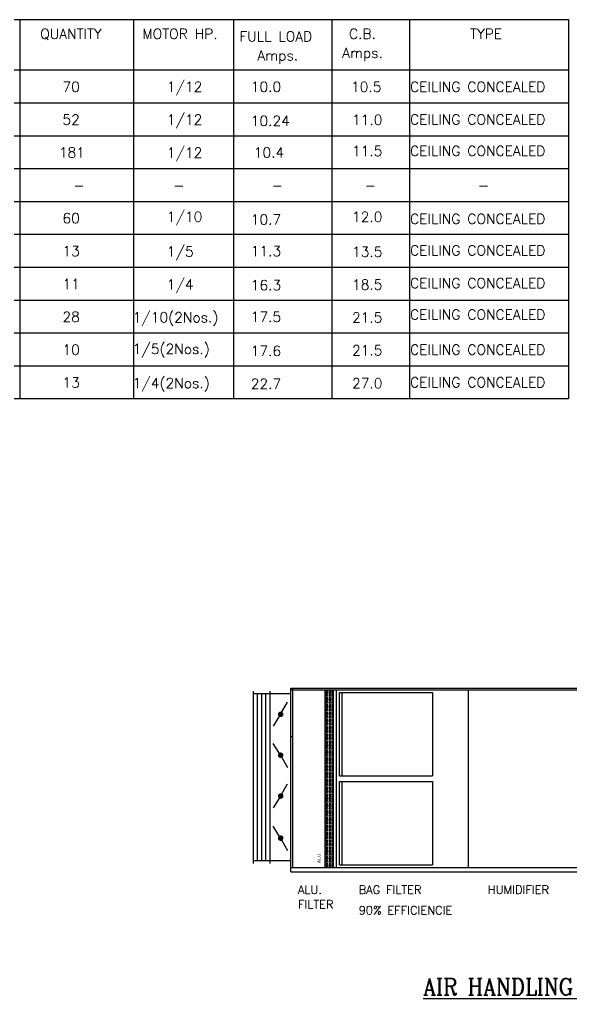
# Model space of a CAD drawing. Extents: x -665.2 to -586, y -323.8 to -256.8.
# Drawn here: x -641.87 to -625.39, y -317.37 to -288.13 of the extents above; entities that cross this region are included whole.
import ezdxf
from ezdxf.enums import TextEntityAlignment as Align

# ---------------------------------------------------------------- set-up
doc = ezdxf.new("R2010")
doc.units = 0
doc.header["$MEASUREMENT"] = 0
doc.header["$PDMODE"] = 34
doc.layers.get('0').update_dxf_attribs({"color": 4, "linetype": 'CONTINUOUS'})
doc.layers.get('DEFPOINTS').update_dxf_attribs({"linetype": 'CONTINUOUS'})
for name, color, linetype in [('a-roof', 6, 'CONTINUOUS'), ('A-WIN', 4, 'CONTINUOUS'), ('TXT1', 2, 'CONTINUOUS')]:
    doc.layers.add(name, color=color, linetype=linetype)
doc.styles.add('ROMANC', font='ROMANC.SHX')
doc.styles.add('ROMANS', font='ROMANS.SHX', dxfattribs={"width": 0.6})
doc.styles.get("Standard").update_dxf_attribs({"font": 'ISOCP'})

# ---------------------------------------------------------------- blocks, each defined once
blk = doc.blocks.new('*X2')
at = {"color": 0}
for p, q in [((4.191, 9.091), (4.2, 9.1)), ((4.191, 9.041), (4.2, 9.05)), ((4.191, 8.991), (4.2, 9)), ((4.191, 8.941), (4.2, 8.95)), ((4.191, 8.891), (4.2, 8.9)), ((4.191, 8.841), (4.2, 8.85)), ((4.191, 8.791), (4.2, 8.8)), ((4.2, 9.1), (4.25, 9.1)), ((4.2, 9.05), (4.25, 9.05)), ((4.2, 9), (4.25, 9)), ((4.2, 8.95), (4.25, 8.95)), ((4.2, 8.9), (4.25, 8.9)), ((4.2, 8.85), (4.25, 8.85)), ((4.2, 8.8), (4.25, 8.8)), ((4.25, 9.1), (4.259, 9.109)), ((4.25, 9.05), (4.259, 9.059)), ((4.25, 9), (4.259, 9.009)), ((4.25, 8.95), (4.259, 8.959)), ((4.25, 8.9), (4.259, 8.909)), ((4.25, 8.85), (4.259, 8.859)), ((4.25, 8.8), (4.259, 8.809)), ((4.291, 9.091), (4.3, 9.1)), ((4.291, 9.041), (4.3, 9.05)), ((4.291, 8.991), (4.3, 9)), ((4.291, 8.941), (4.3, 8.95)), ((4.291, 8.891), (4.3, 8.9)), ((4.291, 8.841), (4.3, 8.85)), ((4.291, 8.791), (4.3, 8.8)), ((4.3, 9.1), (4.35, 9.1)), ((4.3, 9.05), (4.35, 9.05)), ((4.3, 9), (4.35, 9)), ((4.3, 8.95), (4.35, 8.95)), ((4.3, 8.9), (4.35, 8.9)), ((4.3, 8.85), (4.35, 8.85)), ((4.3, 8.8), (4.35, 8.8)), ((4.35, 9.1), (4.359, 9.109)), ((4.35, 9.05), (4.359, 9.059)), ((4.35, 9), (4.359, 9.009)), ((4.35, 8.95), (4.359, 8.959)), ((4.35, 8.9), (4.359, 8.909)), ((4.35, 8.85), (4.359, 8.859)), ((4.35, 8.8), (4.359, 8.809)), ((4.391, 9.091), (4.4, 9.1)), ((4.391, 9.041), (4.4, 9.05)), ((4.391, 8.991), (4.4, 9)), ((4.391, 8.941), (4.4, 8.95)), ((4.391, 8.891), (4.4, 8.9)), ((4.391, 8.841), (4.4, 8.85)), ((4.391, 8.791), (4.4, 8.8)), ((4.4, 9.1), (4.45, 9.1)), ((4.4, 9.05), (4.45, 9.05)), ((4.4, 9), (4.45, 9)), ((4.4, 8.95), (4.45, 8.95)), ((4.4, 8.9), (4.45, 8.9)), ((4.4, 8.85), (4.45, 8.85)), ((4.4, 8.8), (4.45, 8.8)), ((4.45, 9.1), (4.459, 9.109)), ((4.45, 9.05), (4.459, 9.059)), ((4.45, 9), (4.459, 9.009)), ((4.45, 8.95), (4.459, 8.959)), ((4.45, 8.9), (4.459, 8.909)), ((4.45, 8.85), (4.459, 8.859)), ((4.45, 8.8), (4.459, 8.809)), ((4.191, 8.741), (4.2, 8.75)), ((4.191, 8.691), (4.2, 8.7)), ((4.191, 8.641), (4.2, 8.65)), ((4.191, 8.591), (4.2, 8.6)), ((4.191, 8.541), (4.2, 8.55)), ((4.191, 8.491), (4.2, 8.5)), ((4.191, 8.441), (4.2, 8.45)), ((4.2, 8.75), (4.25, 8.75)), ((4.2, 8.7), (4.25, 8.7)), ((4.2, 8.65), (4.25, 8.65)), ((4.2, 8.6), (4.25, 8.6)), ((4.2, 8.55), (4.25, 8.55)), ((4.2, 8.5), (4.25, 8.5)), ((4.2, 8.45), (4.25, 8.45)), ((4.25, 8.75), (4.259, 8.759)), ((4.25, 8.7), (4.259, 8.709)), ((4.25, 8.65), (4.259, 8.659)), ((4.25, 8.6), (4.259, 8.609)), ((4.25, 8.55), (4.259, 8.559)), ((4.25, 8.5), (4.259, 8.509)), ((4.25, 8.45), (4.259, 8.459)), ((4.291, 8.741), (4.3, 8.75)), ((4.291, 8.691), (4.3, 8.7)), ((4.291, 8.641), (4.3, 8.65)), ((4.291, 8.591), (4.3, 8.6)), ((4.291, 8.541), (4.3, 8.55)), ((4.291, 8.491), (4.3, 8.5)), ((4.291, 8.441), (4.3, 8.45)), ((4.3, 8.75), (4.35, 8.75)), ((4.3, 8.7), (4.35, 8.7)), ((4.3, 8.65), (4.35, 8.65)), ((4.3, 8.6), (4.35, 8.6)), ((4.3, 8.55), (4.35, 8.55)), ((4.3, 8.5), (4.35, 8.5)), ((4.3, 8.45), (4.35, 8.45)), ((4.35, 8.75), (4.359, 8.759)), ((4.35, 8.7), (4.359, 8.709)), ((4.35, 8.65), (4.359, 8.659)), ((4.35, 8.6), (4.359, 8.609)), ((4.35, 8.55), (4.359, 8.559)), ((4.35, 8.5), (4.359, 8.509)), ((4.35, 8.45), (4.359, 8.459)), ((4.391, 8.741), (4.4, 8.75)), ((4.391, 8.691), (4.4, 8.7)), ((4.391, 8.641), (4.4, 8.65)), ((4.391, 8.591), (4.4, 8.6)), ((4.391, 8.541), (4.4, 8.55)), ((4.391, 8.491), (4.4, 8.5)), ((4.391, 8.441), (4.4, 8.45)), ((4.4, 8.75), (4.45, 8.75)), ((4.4, 8.7), (4.45, 8.7)), ((4.4, 8.65), (4.45, 8.65)), ((4.4, 8.6), (4.45, 8.6)), ((4.4, 8.55), (4.45, 8.55)), ((4.4, 8.5), (4.45, 8.5)), ((4.4, 8.45), (4.45, 8.45)), ((4.45, 8.75), (4.459, 8.759)), ((4.45, 8.7), (4.459, 8.709)), ((4.45, 8.65), (4.459, 8.659)), ((4.45, 8.6), (4.459, 8.609)), ((4.45, 8.55), (4.459, 8.559)), ((4.45, 8.5), (4.459, 8.509)), ((4.45, 8.45), (4.459, 8.459)), ((4.191, 8.391), (4.2, 8.4)), ((4.191, 8.341), (4.2, 8.35)), ((4.191, 8.291), (4.2, 8.3)), ((4.191, 8.241), (4.2, 8.25)), ((4.191, 8.191), (4.2, 8.2)), ((4.191, 8.141), (4.2, 8.15)), ((4.191, 8.091), (4.2, 8.1)), ((4.2, 8.4), (4.25, 8.4)), ((4.2, 8.35), (4.25, 8.35)), ((4.2, 8.3), (4.25, 8.3)), ((4.2, 8.25), (4.25, 8.25)), ((4.2, 8.2), (4.25, 8.2)), ((4.2, 8.15), (4.25, 8.15)), ((4.2, 8.1), (4.25, 8.1)), ((4.25, 8.4), (4.259, 8.409)), ((4.25, 8.35), (4.259, 8.359)), ((4.25, 8.3), (4.259, 8.309)), ((4.25, 8.25), (4.259, 8.259)), ((4.25, 8.2), (4.259, 8.209)), ((4.25, 8.15), (4.259, 8.159)), ((4.25, 8.1), (4.259, 8.109)), ((4.291, 8.391), (4.3, 8.4)), ((4.291, 8.341), (4.3, 8.35)), ((4.291, 8.291), (4.3, 8.3)), ((4.291, 8.241), (4.3, 8.25)), ((4.291, 8.191), (4.3, 8.2)), ((4.291, 8.141), (4.3, 8.15)), ((4.291, 8.091), (4.3, 8.1)), ((4.3, 8.4), (4.35, 8.4)), ((4.3, 8.35), (4.35, 8.35)), ((4.3, 8.3), (4.35, 8.3)), ((4.3, 8.25), (4.35, 8.25)), ((4.3, 8.2), (4.35, 8.2)), ((4.3, 8.15), (4.35, 8.15)), ((4.3, 8.1), (4.35, 8.1)), ((4.35, 8.4), (4.359, 8.409)), ((4.35, 8.35), (4.359, 8.359)), ((4.35, 8.3), (4.359, 8.309)), ((4.35, 8.25), (4.359, 8.259)), ((4.35, 8.2), (4.359, 8.209)), ((4.35, 8.15), (4.359, 8.159)), ((4.35, 8.1), (4.359, 8.109)), ((4.391, 8.391), (4.4, 8.4)), ((4.391, 8.341), (4.4, 8.35)), ((4.391, 8.291), (4.4, 8.3)), ((4.391, 8.241), (4.4, 8.25)), ((4.391, 8.191), (4.4, 8.2)), ((4.391, 8.141), (4.4, 8.15)), ((4.391, 8.091), (4.4, 8.1)), ((4.4, 8.4), (4.45, 8.4)), ((4.4, 8.35), (4.45, 8.35)), ((4.4, 8.3), (4.45, 8.3)), ((4.4, 8.25), (4.45, 8.25)), ((4.4, 8.2), (4.45, 8.2)), ((4.4, 8.15), (4.45, 8.15)), ((4.4, 8.1), (4.45, 8.1)), ((4.45, 8.4), (4.459, 8.409)), ((4.45, 8.35), (4.459, 8.359)), ((4.45, 8.3), (4.459, 8.309)), ((4.45, 8.25), (4.459, 8.259)), ((4.45, 8.2), (4.459, 8.209)), ((4.45, 8.15), (4.459, 8.159)), ((4.45, 8.1), (4.459, 8.109)), ((4.191, 8.041), (4.2, 8.05)), ((4.191, 7.991), (4.2, 8)), ((4.191, 7.941), (4.2, 7.95)), ((4.191, 7.891), (4.2, 7.9)), ((4.191, 7.841), (4.2, 7.85)), ((4.191, 7.791), (4.2, 7.8)), ((4.191, 7.741), (4.2, 7.75)), ((4.2, 8.05), (4.25, 8.05)), ((4.2, 8), (4.25, 8)), ((4.2, 7.95), (4.25, 7.95)), ((4.2, 7.9), (4.25, 7.9)), ((4.2, 7.85), (4.25, 7.85)), ((4.2, 7.8), (4.25, 7.8)), ((4.2, 7.75), (4.25, 7.75)), ((4.25, 8.05), (4.259, 8.059)), ((4.25, 8), (4.259, 8.009)), ((4.25, 7.95), (4.259, 7.959)), ((4.25, 7.9), (4.259, 7.909)), ((4.25, 7.85), (4.259, 7.859)), ((4.25, 7.8), (4.259, 7.809)), ((4.25, 7.75), (4.259, 7.759)), ((4.291, 8.041), (4.3, 8.05)), ((4.291, 7.991), (4.3, 8)), ((4.291, 7.941), (4.3, 7.95)), ((4.291, 7.891), (4.3, 7.9)), ((4.291, 7.841), (4.3, 7.85)), ((4.291, 7.791), (4.3, 7.8)), ((4.291, 7.741), (4.3, 7.75)), ((4.3, 8.05), (4.35, 8.05)), ((4.3, 8), (4.35, 8)), ((4.3, 7.95), (4.35, 7.95)), ((4.3, 7.9), (4.35, 7.9)), ((4.3, 7.85), (4.35, 7.85)), ((4.3, 7.8), (4.35, 7.8)), ((4.3, 7.75), (4.35, 7.75)), ((4.35, 8.05), (4.359, 8.059)), ((4.35, 8), (4.359, 8.009)), ((4.35, 7.95), (4.359, 7.959)), ((4.35, 7.9), (4.359, 7.909)), ((4.35, 7.85), (4.359, 7.859)), ((4.35, 7.8), (4.359, 7.809)), ((4.35, 7.75), (4.359, 7.759)), ((4.391, 8.041), (4.4, 8.05)), ((4.391, 7.991), (4.4, 8)), ((4.391, 7.941), (4.4, 7.95)), ((4.391, 7.891), (4.4, 7.9)), ((4.391, 7.841), (4.4, 7.85)), ((4.391, 7.791), (4.4, 7.8)), ((4.391, 7.741), (4.4, 7.75)), ((4.4, 8.05), (4.45, 8.05)), ((4.4, 8), (4.45, 8)), ((4.4, 7.95), (4.45, 7.95)), ((4.4, 7.9), (4.45, 7.9)), ((4.4, 7.85), (4.45, 7.85)), ((4.4, 7.8), (4.45, 7.8)), ((4.4, 7.75), (4.45, 7.75)), ((4.45, 8.05), (4.459, 8.059)), ((4.45, 8), (4.459, 8.009)), ((4.45, 7.95), (4.459, 7.959)), ((4.45, 7.9), (4.459, 7.909)), ((4.45, 7.85), (4.459, 7.859)), ((4.45, 7.8), (4.459, 7.809)), ((4.45, 7.75), (4.459, 7.759)), ((4.191, 7.691), (4.2, 7.7)), ((4.191, 7.641), (4.2, 7.65)), ((4.191, 7.591), (4.2, 7.6)), ((4.191, 7.541), (4.2, 7.55)), ((4.191, 7.491), (4.2, 7.5)), ((4.191, 7.441), (4.2, 7.45)), ((4.191, 7.391), (4.2, 7.4)), ((4.2, 7.7), (4.25, 7.7)), ((4.2, 7.65), (4.25, 7.65)), ((4.2, 7.6), (4.25, 7.6)), ((4.2, 7.55), (4.25, 7.55)), ((4.2, 7.5), (4.25, 7.5)), ((4.2, 7.45), (4.25, 7.45)), ((4.2, 7.4), (4.25, 7.4)), ((4.25, 7.7), (4.259, 7.709)), ((4.25, 7.65), (4.259, 7.659)), ((4.25, 7.6), (4.259, 7.609)), ((4.25, 7.55), (4.259, 7.559)), ((4.25, 7.5), (4.259, 7.509)), ((4.25, 7.45), (4.259, 7.459)), ((4.25, 7.4), (4.259, 7.409)), ((4.291, 7.691), (4.3, 7.7)), ((4.291, 7.641), (4.3, 7.65)), ((4.291, 7.591), (4.3, 7.6)), ((4.291, 7.541), (4.3, 7.55)), ((4.291, 7.491), (4.3, 7.5)), ((4.291, 7.441), (4.3, 7.45)), ((4.291, 7.391), (4.3, 7.4)), ((4.3, 7.7), (4.35, 7.7)), ((4.3, 7.65), (4.35, 7.65)), ((4.3, 7.6), (4.35, 7.6)), ((4.3, 7.55), (4.35, 7.55)), ((4.3, 7.5), (4.35, 7.5)), ((4.3, 7.45), (4.35, 7.45)), ((4.3, 7.4), (4.35, 7.4)), ((4.35, 7.7), (4.359, 7.709)), ((4.35, 7.65), (4.359, 7.659)), ((4.35, 7.6), (4.359, 7.609)), ((4.35, 7.55), (4.359, 7.559)), ((4.35, 7.5), (4.359, 7.509)), ((4.35, 7.45), (4.359, 7.459)), ((4.35, 7.4), (4.359, 7.409)), ((4.391, 7.691), (4.4, 7.7)), ((4.391, 7.641), (4.4, 7.65)), ((4.391, 7.591), (4.4, 7.6)), ((4.391, 7.541), (4.4, 7.55)), ((4.391, 7.491), (4.4, 7.5)), ((4.391, 7.441), (4.4, 7.45)), ((4.391, 7.391), (4.4, 7.4)), ((4.4, 7.7), (4.45, 7.7)), ((4.4, 7.65), (4.45, 7.65)), ((4.4, 7.6), (4.45, 7.6)), ((4.4, 7.55), (4.45, 7.55)), ((4.4, 7.5), (4.45, 7.5)), ((4.4, 7.45), (4.45, 7.45)), ((4.4, 7.4), (4.45, 7.4)), ((4.45, 7.7), (4.459, 7.709)), ((4.45, 7.65), (4.459, 7.659)), ((4.45, 7.6), (4.459, 7.609)), ((4.45, 7.55), (4.459, 7.559)), ((4.45, 7.5), (4.459, 7.509)), ((4.45, 7.45), (4.459, 7.459)), ((4.45, 7.4), (4.459, 7.409)), ((4.191, 7.341), (4.2, 7.35)), ((4.191, 7.291), (4.2, 7.3)), ((4.191, 7.241), (4.2, 7.25)), ((4.191, 7.191), (4.2, 7.2)), ((4.191, 7.141), (4.2, 7.15)), ((4.191, 7.091), (4.2, 7.1)), ((4.191, 7.041), (4.2, 7.05)), ((4.2, 7.35), (4.25, 7.35)), ((4.2, 7.3), (4.25, 7.3)), ((4.2, 7.25), (4.25, 7.25)), ((4.2, 7.2), (4.25, 7.2)), ((4.2, 7.15), (4.25, 7.15)), ((4.2, 7.1), (4.25, 7.1)), ((4.2, 7.05), (4.25, 7.05)), ((4.25, 7.35), (4.259, 7.359)), ((4.25, 7.3), (4.259, 7.309)), ((4.25, 7.25), (4.259, 7.259)), ((4.25, 7.2), (4.259, 7.209)), ((4.25, 7.15), (4.259, 7.159)), ((4.25, 7.1), (4.259, 7.109)), ((4.25, 7.05), (4.259, 7.059)), ((4.291, 7.341), (4.3, 7.35)), ((4.291, 7.291), (4.3, 7.3)), ((4.291, 7.241), (4.3, 7.25)), ((4.291, 7.191), (4.3, 7.2)), ((4.291, 7.141), (4.3, 7.15)), ((4.291, 7.091), (4.3, 7.1)), ((4.291, 7.041), (4.3, 7.05)), ((4.3, 7.35), (4.35, 7.35)), ((4.3, 7.3), (4.35, 7.3)), ((4.3, 7.25), (4.35, 7.25)), ((4.3, 7.2), (4.35, 7.2)), ((4.3, 7.15), (4.35, 7.15)), ((4.3, 7.1), (4.35, 7.1)), ((4.3, 7.05), (4.35, 7.05)), ((4.35, 7.35), (4.359, 7.359)), ((4.35, 7.3), (4.359, 7.309)), ((4.35, 7.25), (4.359, 7.259)), ((4.35, 7.2), (4.359, 7.209)), ((4.35, 7.15), (4.359, 7.159)), ((4.35, 7.1), (4.359, 7.109)), ((4.35, 7.05), (4.359, 7.059)), ((4.391, 7.341), (4.4, 7.35)), ((4.391, 7.291), (4.4, 7.3)), ((4.391, 7.241), (4.4, 7.25)), ((4.391, 7.191), (4.4, 7.2)), ((4.391, 7.141), (4.4, 7.15)), ((4.391, 7.091), (4.4, 7.1)), ((4.391, 7.041), (4.4, 7.05)), ((4.4, 7.35), (4.45, 7.35)), ((4.4, 7.3), (4.45, 7.3)), ((4.4, 7.25), (4.45, 7.25)), ((4.4, 7.2), (4.45, 7.2)), ((4.4, 7.15), (4.45, 7.15)), ((4.4, 7.1), (4.45, 7.1)), ((4.4, 7.05), (4.45, 7.05)), ((4.45, 7.35), (4.459, 7.359)), ((4.45, 7.3), (4.459, 7.309)), ((4.45, 7.25), (4.459, 7.259)), ((4.45, 7.2), (4.459, 7.209)), ((4.45, 7.15), (4.459, 7.159)), ((4.45, 7.1), (4.459, 7.109)), ((4.45, 7.05), (4.459, 7.059)), ((4.191, 6.991), (4.2, 7)), ((4.191, 6.941), (4.2, 6.95)), ((4.191, 6.891), (4.2, 6.9)), ((4.191, 6.841), (4.2, 6.85)), ((4.191, 6.791), (4.2, 6.8)), ((4.191, 6.741), (4.2, 6.75)), ((4.191, 6.691), (4.2, 6.7)), ((4.2, 7), (4.25, 7)), ((4.2, 6.95), (4.25, 6.95)), ((4.2, 6.9), (4.25, 6.9)), ((4.2, 6.85), (4.25, 6.85)), ((4.2, 6.8), (4.25, 6.8)), ((4.2, 6.75), (4.25, 6.75)), ((4.2, 6.7), (4.25, 6.7)), ((4.25, 7), (4.259, 7.009)), ((4.25, 6.95), (4.259, 6.959)), ((4.25, 6.9), (4.259, 6.909)), ((4.25, 6.85), (4.259, 6.859)), ((4.25, 6.8), (4.259, 6.809)), ((4.25, 6.75), (4.259, 6.759)), ((4.25, 6.7), (4.259, 6.709)), ((4.291, 6.991), (4.3, 7)), ((4.291, 6.941), (4.3, 6.95)), ((4.291, 6.891), (4.3, 6.9)), ((4.291, 6.841), (4.3, 6.85)), ((4.291, 6.791), (4.3, 6.8)), ((4.291, 6.741), (4.3, 6.75)), ((4.291, 6.691), (4.3, 6.7)), ((4.3, 7), (4.35, 7)), ((4.3, 6.95), (4.35, 6.95)), ((4.3, 6.9), (4.35, 6.9)), ((4.3, 6.85), (4.35, 6.85)), ((4.3, 6.8), (4.35, 6.8)), ((4.3, 6.75), (4.35, 6.75)), ((4.3, 6.7), (4.35, 6.7)), ((4.35, 7), (4.359, 7.009)), ((4.35, 6.95), (4.359, 6.959)), ((4.35, 6.9), (4.359, 6.909)), ((4.35, 6.85), (4.359, 6.859)), ((4.35, 6.8), (4.359, 6.809)), ((4.35, 6.75), (4.359, 6.759)), ((4.35, 6.7), (4.359, 6.709)), ((4.391, 6.991), (4.4, 7)), ((4.391, 6.941), (4.4, 6.95)), ((4.391, 6.891), (4.4, 6.9)), ((4.391, 6.841), (4.4, 6.85)), ((4.391, 6.791), (4.4, 6.8)), ((4.391, 6.741), (4.4, 6.75)), ((4.391, 6.691), (4.4, 6.7)), ((4.4, 7), (4.45, 7)), ((4.4, 6.95), (4.45, 6.95)), ((4.4, 6.9), (4.45, 6.9)), ((4.4, 6.85), (4.45, 6.85)), ((4.4, 6.8), (4.45, 6.8)), ((4.4, 6.75), (4.45, 6.75)), ((4.4, 6.7), (4.45, 6.7)), ((4.45, 7), (4.459, 7.009)), ((4.45, 6.95), (4.459, 6.959)), ((4.45, 6.9), (4.459, 6.909)), ((4.45, 6.85), (4.459, 6.859)), ((4.45, 6.8), (4.459, 6.809)), ((4.45, 6.75), (4.459, 6.759)), ((4.45, 6.7), (4.459, 6.709)), ((4.191, 6.641), (4.2, 6.65)), ((4.191, 6.591), (4.2, 6.6)), ((4.191, 6.541), (4.2, 6.55)), ((4.191, 6.491), (4.2, 6.5)), ((4.191, 6.441), (4.2, 6.45)), ((4.191, 6.391), (4.2, 6.4)), ((4.191, 6.341), (4.2, 6.35)), ((4.2, 6.65), (4.25, 6.65)), ((4.2, 6.6), (4.25, 6.6)), ((4.2, 6.55), (4.25, 6.55)), ((4.2, 6.5), (4.25, 6.5)), ((4.2, 6.45), (4.25, 6.45)), ((4.2, 6.4), (4.25, 6.4)), ((4.2, 6.35), (4.25, 6.35)), ((4.25, 6.65), (4.259, 6.659)), ((4.25, 6.6), (4.259, 6.609)), ((4.25, 6.55), (4.259, 6.559)), ((4.25, 6.5), (4.259, 6.509)), ((4.25, 6.45), (4.259, 6.459)), ((4.25, 6.4), (4.259, 6.409)), ((4.25, 6.35), (4.259, 6.359)), ((4.291, 6.641), (4.3, 6.65)), ((4.291, 6.591), (4.3, 6.6)), ((4.291, 6.541), (4.3, 6.55)), ((4.291, 6.491), (4.3, 6.5)), ((4.291, 6.441), (4.3, 6.45)), ((4.291, 6.391), (4.3, 6.4)), ((4.291, 6.341), (4.3, 6.35)), ((4.3, 6.65), (4.35, 6.65)), ((4.3, 6.6), (4.35, 6.6)), ((4.3, 6.55), (4.35, 6.55)), ((4.3, 6.5), (4.35, 6.5)), ((4.3, 6.45), (4.35, 6.45)), ((4.3, 6.4), (4.35, 6.4)), ((4.3, 6.35), (4.35, 6.35)), ((4.35, 6.65), (4.359, 6.659)), ((4.35, 6.6), (4.359, 6.609)), ((4.35, 6.55), (4.359, 6.559)), ((4.35, 6.5), (4.359, 6.509)), ((4.35, 6.45), (4.359, 6.459)), ((4.35, 6.4), (4.359, 6.409)), ((4.35, 6.35), (4.359, 6.359)), ((4.391, 6.641), (4.4, 6.65)), ((4.391, 6.591), (4.4, 6.6)), ((4.391, 6.541), (4.4, 6.55)), ((4.391, 6.491), (4.4, 6.5)), ((4.391, 6.441), (4.4, 6.45)), ((4.391, 6.391), (4.4, 6.4)), ((4.391, 6.341), (4.4, 6.35)), ((4.4, 6.65), (4.45, 6.65)), ((4.4, 6.6), (4.45, 6.6)), ((4.4, 6.55), (4.45, 6.55)), ((4.4, 6.5), (4.45, 6.5)), ((4.4, 6.45), (4.45, 6.45)), ((4.4, 6.4), (4.45, 6.4)), ((4.4, 6.35), (4.45, 6.35)), ((4.45, 6.65), (4.459, 6.659)), ((4.45, 6.6), (4.459, 6.609)), ((4.45, 6.55), (4.459, 6.559)), ((4.45, 6.5), (4.459, 6.509)), ((4.45, 6.45), (4.459, 6.459)), ((4.45, 6.4), (4.459, 6.409)), ((4.45, 6.35), (4.459, 6.359)), ((4.191, 6.291), (4.2, 6.3)), ((4.191, 6.241), (4.2, 6.25)), ((4.191, 6.191), (4.2, 6.2)), ((4.191, 6.141), (4.2, 6.15)), ((4.191, 6.091), (4.2, 6.1)), ((4.191, 6.041), (4.2, 6.05)), ((4.191, 5.991), (4.2, 6)), ((4.2, 6.3), (4.25, 6.3)), ((4.2, 6.25), (4.25, 6.25)), ((4.2, 6.2), (4.25, 6.2)), ((4.2, 6.15), (4.25, 6.15)), ((4.2, 6.1), (4.25, 6.1)), ((4.2, 6.05), (4.25, 6.05)), ((4.2, 6), (4.25, 6)), ((4.25, 6.3), (4.259, 6.309)), ((4.25, 6.25), (4.259, 6.259)), ((4.25, 6.2), (4.259, 6.209)), ((4.25, 6.15), (4.259, 6.159)), ((4.25, 6.1), (4.259, 6.109)), ((4.25, 6.05), (4.259, 6.059)), ((4.25, 6), (4.259, 6.009)), ((4.291, 6.291), (4.3, 6.3)), ((4.291, 6.241), (4.3, 6.25)), ((4.291, 6.191), (4.3, 6.2)), ((4.291, 6.141), (4.3, 6.15)), ((4.291, 6.091), (4.3, 6.1)), ((4.291, 6.041), (4.3, 6.05)), ((4.291, 5.991), (4.3, 6)), ((4.3, 6.3), (4.35, 6.3)), ((4.3, 6.25), (4.35, 6.25)), ((4.3, 6.2), (4.35, 6.2)), ((4.3, 6.15), (4.35, 6.15)), ((4.3, 6.1), (4.35, 6.1)), ((4.3, 6.05), (4.35, 6.05)), ((4.3, 6), (4.35, 6)), ((4.35, 6.3), (4.359, 6.309)), ((4.35, 6.25), (4.359, 6.259)), ((4.35, 6.2), (4.359, 6.209)), ((4.35, 6.15), (4.359, 6.159)), ((4.35, 6.1), (4.359, 6.109)), ((4.35, 6.05), (4.359, 6.059)), ((4.35, 6), (4.359, 6.009)), ((4.391, 6.291), (4.4, 6.3)), ((4.391, 6.241), (4.4, 6.25)), ((4.391, 6.191), (4.4, 6.2)), ((4.391, 6.141), (4.4, 6.15)), ((4.391, 6.091), (4.4, 6.1)), ((4.391, 6.041), (4.4, 6.05)), ((4.391, 5.991), (4.4, 6)), ((4.4, 6.3), (4.45, 6.3)), ((4.4, 6.25), (4.45, 6.25)), ((4.4, 6.2), (4.45, 6.2)), ((4.4, 6.15), (4.45, 6.15)), ((4.4, 6.1), (4.45, 6.1)), ((4.4, 6.05), (4.45, 6.05)), ((4.4, 6), (4.45, 6)), ((4.45, 6.3), (4.459, 6.309)), ((4.45, 6.25), (4.459, 6.259)), ((4.45, 6.2), (4.459, 6.209)), ((4.45, 6.15), (4.459, 6.159)), ((4.45, 6.1), (4.459, 6.109)), ((4.45, 6.05), (4.459, 6.059)), ((4.45, 6), (4.459, 6.009)), ((4.191, 5.941), (4.2, 5.95)), ((4.191, 5.891), (4.2, 5.9)), ((4.191, 5.841), (4.2, 5.85)), ((4.191, 5.791), (4.2, 5.8)), ((4.191, 5.741), (4.2, 5.75)), ((4.191, 5.691), (4.2, 5.7)), ((4.191, 5.641), (4.2, 5.65)), ((4.2, 5.95), (4.25, 5.95)), ((4.2, 5.9), (4.25, 5.9)), ((4.2, 5.85), (4.25, 5.85)), ((4.2, 5.8), (4.25, 5.8)), ((4.2, 5.75), (4.25, 5.75)), ((4.2, 5.7), (4.25, 5.7)), ((4.2, 5.65), (4.25, 5.65)), ((4.25, 5.95), (4.259, 5.959)), ((4.25, 5.9), (4.259, 5.909)), ((4.25, 5.85), (4.259, 5.859)), ((4.25, 5.8), (4.259, 5.809)), ((4.25, 5.75), (4.259, 5.759)), ((4.25, 5.7), (4.259, 5.709)), ((4.25, 5.65), (4.259, 5.659)), ((4.291, 5.941), (4.3, 5.95)), ((4.291, 5.891), (4.3, 5.9)), ((4.291, 5.841), (4.3, 5.85)), ((4.291, 5.791), (4.3, 5.8)), ((4.291, 5.741), (4.3, 5.75)), ((4.291, 5.691), (4.3, 5.7)), ((4.291, 5.641), (4.3, 5.65)), ((4.3, 5.95), (4.35, 5.95)), ((4.3, 5.9), (4.35, 5.9)), ((4.3, 5.85), (4.35, 5.85)), ((4.3, 5.8), (4.35, 5.8)), ((4.3, 5.75), (4.35, 5.75)), ((4.3, 5.7), (4.35, 5.7)), ((4.3, 5.65), (4.35, 5.65)), ((4.35, 5.95), (4.359, 5.959)), ((4.35, 5.9), (4.359, 5.909)), ((4.35, 5.85), (4.359, 5.859)), ((4.35, 5.8), (4.359, 5.809)), ((4.35, 5.75), (4.359, 5.759)), ((4.35, 5.7), (4.359, 5.709)), ((4.35, 5.65), (4.359, 5.659)), ((4.391, 5.941), (4.4, 5.95)), ((4.391, 5.891), (4.4, 5.9)), ((4.391, 5.841), (4.4, 5.85)), ((4.391, 5.791), (4.4, 5.8)), ((4.391, 5.741), (4.4, 5.75)), ((4.391, 5.691), (4.4, 5.7)), ((4.391, 5.641), (4.4, 5.65)), ((4.4, 5.95), (4.45, 5.95)), ((4.4, 5.9), (4.45, 5.9)), ((4.4, 5.85), (4.45, 5.85)), ((4.4, 5.8), (4.45, 5.8)), ((4.4, 5.75), (4.45, 5.75)), ((4.4, 5.7), (4.45, 5.7)), ((4.4, 5.65), (4.45, 5.65)), ((4.45, 5.95), (4.459, 5.959)), ((4.45, 5.9), (4.459, 5.909)), ((4.45, 5.85), (4.459, 5.859)), ((4.45, 5.8), (4.459, 5.809)), ((4.45, 5.75), (4.459, 5.759)), ((4.45, 5.7), (4.459, 5.709)), ((4.45, 5.65), (4.459, 5.659)), ((4.191, 5.591), (4.2, 5.6)), ((4.191, 5.541), (4.2, 5.55)), ((4.191, 5.491), (4.2, 5.5)), ((4.191, 5.441), (4.2, 5.45)), ((4.191, 5.391), (4.2, 5.4)), ((4.191, 5.341), (4.2, 5.35)), ((4.191, 5.291), (4.2, 5.3)), ((4.2, 5.6), (4.25, 5.6)), ((4.2, 5.55), (4.25, 5.55)), ((4.2, 5.5), (4.25, 5.5)), ((4.2, 5.45), (4.25, 5.45)), ((4.2, 5.4), (4.25, 5.4)), ((4.2, 5.35), (4.25, 5.35)), ((4.2, 5.3), (4.25, 5.3)), ((4.25, 5.6), (4.259, 5.609)), ((4.25, 5.55), (4.259, 5.559)), ((4.25, 5.5), (4.259, 5.509)), ((4.25, 5.45), (4.259, 5.459)), ((4.25, 5.4), (4.259, 5.409)), ((4.25, 5.35), (4.259, 5.359)), ((4.25, 5.3), (4.259, 5.309)), ((4.291, 5.591), (4.3, 5.6)), ((4.291, 5.541), (4.3, 5.55)), ((4.291, 5.491), (4.3, 5.5)), ((4.291, 5.441), (4.3, 5.45)), ((4.291, 5.391), (4.3, 5.4)), ((4.291, 5.341), (4.3, 5.35)), ((4.291, 5.291), (4.3, 5.3)), ((4.3, 5.6), (4.35, 5.6)), ((4.3, 5.55), (4.35, 5.55)), ((4.3, 5.5), (4.35, 5.5)), ((4.3, 5.45), (4.35, 5.45)), ((4.3, 5.4), (4.35, 5.4)), ((4.3, 5.35), (4.35, 5.35)), ((4.3, 5.3), (4.35, 5.3)), ((4.35, 5.6), (4.359, 5.609)), ((4.35, 5.55), (4.359, 5.559)), ((4.35, 5.5), (4.359, 5.509)), ((4.35, 5.45), (4.359, 5.459)), ((4.35, 5.4), (4.359, 5.409)), ((4.35, 5.35), (4.359, 5.359)), ((4.35, 5.3), (4.359, 5.309)), ((4.391, 5.591), (4.4, 5.6)), ((4.391, 5.541), (4.4, 5.55)), ((4.391, 5.491), (4.4, 5.5)), ((4.391, 5.441), (4.4, 5.45)), ((4.391, 5.391), (4.4, 5.4)), ((4.391, 5.341), (4.4, 5.35)), ((4.391, 5.291), (4.4, 5.3)), ((4.4, 5.6), (4.45, 5.6)), ((4.4, 5.55), (4.45, 5.55)), ((4.4, 5.5), (4.45, 5.5)), ((4.4, 5.45), (4.45, 5.45)), ((4.4, 5.4), (4.45, 5.4)), ((4.4, 5.35), (4.45, 5.35)), ((4.4, 5.3), (4.45, 5.3)), ((4.45, 5.6), (4.459, 5.609)), ((4.45, 5.55), (4.459, 5.559)), ((4.45, 5.5), (4.459, 5.509)), ((4.45, 5.45), (4.459, 5.459)), ((4.45, 5.4), (4.459, 5.409)), ((4.45, 5.35), (4.459, 5.359)), ((4.45, 5.3), (4.459, 5.309)), ((4.191, 5.241), (4.2, 5.25)), ((4.191, 5.191), (4.2, 5.2)), ((4.191, 5.141), (4.2, 5.15)), ((4.191, 5.091), (4.2, 5.1)), ((4.191, 5.041), (4.2, 5.05)), ((4.191, 4.991), (4.2, 5)), ((4.191, 4.941), (4.2, 4.95)), ((4.2, 5.25), (4.25, 5.25)), ((4.2, 5.2), (4.25, 5.2)), ((4.2, 5.15), (4.25, 5.15)), ((4.2, 5.1), (4.25, 5.1)), ((4.2, 5.05), (4.25, 5.05)), ((4.2, 5), (4.25, 5)), ((4.2, 4.95), (4.25, 4.95)), ((4.25, 5.25), (4.259, 5.259)), ((4.25, 5.2), (4.259, 5.209)), ((4.25, 5.15), (4.259, 5.159)), ((4.25, 5.1), (4.259, 5.109)), ((4.25, 5.05), (4.259, 5.059)), ((4.25, 5), (4.259, 5.009)), ((4.25, 4.95), (4.259, 4.959)), ((4.291, 5.241), (4.3, 5.25)), ((4.291, 5.191), (4.3, 5.2)), ((4.291, 5.141), (4.3, 5.15)), ((4.291, 5.091), (4.3, 5.1)), ((4.291, 5.041), (4.3, 5.05)), ((4.291, 4.991), (4.3, 5)), ((4.291, 4.941), (4.3, 4.95)), ((4.3, 5.25), (4.35, 5.25)), ((4.3, 5.2), (4.35, 5.2)), ((4.3, 5.15), (4.35, 5.15)), ((4.3, 5.1), (4.35, 5.1)), ((4.3, 5.05), (4.35, 5.05)), ((4.3, 5), (4.35, 5)), ((4.3, 4.95), (4.35, 4.95)), ((4.35, 5.25), (4.359, 5.259)), ((4.35, 5.2), (4.359, 5.209)), ((4.35, 5.15), (4.359, 5.159)), ((4.35, 5.1), (4.359, 5.109)), ((4.35, 5.05), (4.359, 5.059)), ((4.35, 5), (4.359, 5.009)), ((4.35, 4.95), (4.359, 4.959)), ((4.391, 5.241), (4.4, 5.25)), ((4.391, 5.191), (4.4, 5.2)), ((4.391, 5.141), (4.4, 5.15)), ((4.391, 5.091), (4.4, 5.1)), ((4.391, 5.041), (4.4, 5.05)), ((4.391, 4.991), (4.4, 5)), ((4.391, 4.941), (4.4, 4.95)), ((4.4, 5.25), (4.45, 5.25)), ((4.4, 5.2), (4.45, 5.2)), ((4.4, 5.15), (4.45, 5.15)), ((4.4, 5.1), (4.45, 5.1)), ((4.4, 5.05), (4.45, 5.05)), ((4.4, 5), (4.45, 5)), ((4.4, 4.95), (4.45, 4.95)), ((4.45, 5.25), (4.459, 5.259)), ((4.45, 5.2), (4.459, 5.209)), ((4.45, 5.15), (4.459, 5.159)), ((4.45, 5.1), (4.459, 5.109)), ((4.45, 5.05), (4.459, 5.059)), ((4.45, 5), (4.459, 5.009)), ((4.45, 4.95), (4.459, 4.959)), ((4.191, 4.891), (4.2, 4.9)), ((4.191, 4.841), (4.2, 4.85)), ((4.191, 4.791), (4.2, 4.8)), ((4.191, 4.741), (4.2, 4.75)), ((4.191, 4.691), (4.2, 4.7)), ((4.191, 4.641), (4.2, 4.65)), ((4.191, 4.591), (4.2, 4.6)), ((4.2, 4.9), (4.25, 4.9)), ((4.2, 4.85), (4.25, 4.85)), ((4.2, 4.8), (4.25, 4.8)), ((4.2, 4.75), (4.25, 4.75)), ((4.2, 4.7), (4.25, 4.7)), ((4.2, 4.65), (4.25, 4.65)), ((4.2, 4.6), (4.25, 4.6)), ((4.25, 4.9), (4.259, 4.909)), ((4.25, 4.85), (4.259, 4.859)), ((4.25, 4.8), (4.259, 4.809)), ((4.25, 4.75), (4.259, 4.759)), ((4.25, 4.7), (4.259, 4.709)), ((4.25, 4.65), (4.259, 4.659)), ((4.25, 4.6), (4.259, 4.609)), ((4.291, 4.891), (4.3, 4.9)), ((4.291, 4.841), (4.3, 4.85)), ((4.291, 4.791), (4.3, 4.8)), ((4.291, 4.741), (4.3, 4.75)), ((4.291, 4.691), (4.3, 4.7)), ((4.291, 4.641), (4.3, 4.65)), ((4.291, 4.591), (4.3, 4.6)), ((4.3, 4.9), (4.35, 4.9)), ((4.3, 4.85), (4.35, 4.85)), ((4.3, 4.8), (4.35, 4.8)), ((4.3, 4.75), (4.35, 4.75)), ((4.3, 4.7), (4.35, 4.7)), ((4.3, 4.65), (4.35, 4.65)), ((4.3, 4.6), (4.35, 4.6)), ((4.35, 4.9), (4.359, 4.909)), ((4.35, 4.85), (4.359, 4.859)), ((4.35, 4.8), (4.359, 4.809)), ((4.35, 4.75), (4.359, 4.759)), ((4.35, 4.7), (4.359, 4.709)), ((4.35, 4.65), (4.359, 4.659)), ((4.35, 4.6), (4.359, 4.609)), ((4.391, 4.891), (4.4, 4.9)), ((4.391, 4.841), (4.4, 4.85)), ((4.391, 4.791), (4.4, 4.8)), ((4.391, 4.741), (4.4, 4.75)), ((4.391, 4.691), (4.4, 4.7)), ((4.391, 4.641), (4.4, 4.65)), ((4.391, 4.591), (4.4, 4.6)), ((4.4, 4.9), (4.45, 4.9)), ((4.4, 4.85), (4.45, 4.85)), ((4.4, 4.8), (4.45, 4.8)), ((4.4, 4.75), (4.45, 4.75)), ((4.4, 4.7), (4.45, 4.7)), ((4.4, 4.65), (4.45, 4.65)), ((4.4, 4.6), (4.45, 4.6)), ((4.45, 4.9), (4.459, 4.909)), ((4.45, 4.85), (4.459, 4.859)), ((4.45, 4.8), (4.459, 4.809)), ((4.45, 4.75), (4.459, 4.759)), ((4.45, 4.7), (4.459, 4.709)), ((4.45, 4.65), (4.459, 4.659)), ((4.45, 4.6), (4.459, 4.609)), ((4.191, 4.541), (4.2, 4.55)), ((4.191, 4.491), (4.2, 4.5)), ((4.191, 4.441), (4.2, 4.45)), ((4.191, 4.391), (4.2, 4.4)), ((4.191, 4.341), (4.2, 4.35)), ((4.191, 4.291), (4.2, 4.3)), ((4.191, 4.241), (4.2, 4.25)), ((4.2, 4.55), (4.25, 4.55)), ((4.2, 4.5), (4.25, 4.5)), ((4.2, 4.45), (4.25, 4.45)), ((4.2, 4.4), (4.25, 4.4)), ((4.2, 4.35), (4.25, 4.35)), ((4.2, 4.3), (4.25, 4.3)), ((4.2, 4.25), (4.25, 4.25)), ((4.25, 4.55), (4.259, 4.559)), ((4.25, 4.5), (4.259, 4.509)), ((4.25, 4.45), (4.259, 4.459)), ((4.25, 4.4), (4.259, 4.409)), ((4.25, 4.35), (4.259, 4.359)), ((4.25, 4.3), (4.259, 4.309)), ((4.25, 4.25), (4.259, 4.259)), ((4.291, 4.541), (4.3, 4.55)), ((4.291, 4.491), (4.3, 4.5)), ((4.291, 4.441), (4.3, 4.45)), ((4.291, 4.391), (4.3, 4.4)), ((4.291, 4.341), (4.3, 4.35)), ((4.291, 4.291), (4.3, 4.3)), ((4.291, 4.241), (4.3, 4.25)), ((4.3, 4.55), (4.35, 4.55)), ((4.3, 4.5), (4.35, 4.5)), ((4.3, 4.45), (4.35, 4.45)), ((4.3, 4.4), (4.35, 4.4)), ((4.3, 4.35), (4.35, 4.35)), ((4.3, 4.3), (4.35, 4.3)), ((4.3, 4.25), (4.35, 4.25)), ((4.35, 4.55), (4.359, 4.559)), ((4.35, 4.5), (4.359, 4.509)), ((4.35, 4.45), (4.359, 4.459)), ((4.35, 4.4), (4.359, 4.409)), ((4.35, 4.35), (4.359, 4.359)), ((4.35, 4.3), (4.359, 4.309)), ((4.35, 4.25), (4.359, 4.259)), ((4.391, 4.541), (4.4, 4.55)), ((4.391, 4.491), (4.4, 4.5)), ((4.391, 4.441), (4.4, 4.45)), ((4.391, 4.391), (4.4, 4.4)), ((4.391, 4.341), (4.4, 4.35)), ((4.391, 4.291), (4.4, 4.3)), ((4.391, 4.241), (4.4, 4.25)), ((4.4, 4.55), (4.45, 4.55)), ((4.4, 4.5), (4.45, 4.5)), ((4.4, 4.45), (4.45, 4.45)), ((4.4, 4.4), (4.45, 4.4)), ((4.4, 4.35), (4.45, 4.35)), ((4.4, 4.3), (4.45, 4.3)), ((4.4, 4.25), (4.45, 4.25)), ((4.45, 4.55), (4.459, 4.559)), ((4.45, 4.5), (4.459, 4.509)), ((4.45, 4.45), (4.459, 4.459)), ((4.45, 4.4), (4.459, 4.409)), ((4.45, 4.35), (4.459, 4.359)), ((4.45, 4.3), (4.459, 4.309)), ((4.45, 4.25), (4.459, 4.259)), ((4.191, 4.191), (4.2, 4.2)), ((4.191, 4.141), (4.2, 4.15)), ((4.191, 4.091), (4.2, 4.1)), ((4.191, 4.041), (4.2, 4.05)), ((4.191, 3.991), (4.2, 4)), ((4.191, 3.941), (4.2, 3.95)), ((4.191, 3.891), (4.2, 3.9)), ((4.2, 4.2), (4.25, 4.2)), ((4.2, 4.15), (4.25, 4.15)), ((4.2, 4.1), (4.25, 4.1)), ((4.2, 4.05), (4.25, 4.05)), ((4.2, 4), (4.25, 4)), ((4.2, 3.95), (4.25, 3.95)), ((4.2, 3.9), (4.25, 3.9)), ((4.25, 4.2), (4.259, 4.209)), ((4.25, 4.15), (4.259, 4.159)), ((4.25, 4.1), (4.259, 4.109)), ((4.25, 4.05), (4.259, 4.059)), ((4.25, 4), (4.259, 4.009)), ((4.25, 3.95), (4.259, 3.959)), ((4.25, 3.9), (4.259, 3.909)), ((4.291, 4.191), (4.3, 4.2)), ((4.291, 4.141), (4.3, 4.15)), ((4.291, 4.091), (4.3, 4.1)), ((4.291, 4.041), (4.3, 4.05)), ((4.291, 3.991), (4.3, 4)), ((4.291, 3.941), (4.3, 3.95)), ((4.291, 3.891), (4.3, 3.9)), ((4.3, 4.2), (4.35, 4.2)), ((4.3, 4.15), (4.35, 4.15)), ((4.3, 4.1), (4.35, 4.1)), ((4.3, 4.05), (4.35, 4.05)), ((4.3, 4), (4.35, 4)), ((4.3, 3.95), (4.35, 3.95)), ((4.3, 3.9), (4.35, 3.9)), ((4.35, 4.2), (4.359, 4.209)), ((4.35, 4.15), (4.359, 4.159)), ((4.35, 4.1), (4.359, 4.109)), ((4.35, 4.05), (4.359, 4.059)), ((4.35, 4), (4.359, 4.009)), ((4.35, 3.95), (4.359, 3.959)), ((4.35, 3.9), (4.359, 3.909)), ((4.391, 4.191), (4.4, 4.2)), ((4.391, 4.141), (4.4, 4.15)), ((4.391, 4.091), (4.4, 4.1)), ((4.391, 4.041), (4.4, 4.05)), ((4.391, 3.991), (4.4, 4)), ((4.391, 3.941), (4.4, 3.95)), ((4.391, 3.891), (4.4, 3.9)), ((4.4, 4.2), (4.45, 4.2)), ((4.4, 4.15), (4.45, 4.15)), ((4.4, 4.1), (4.45, 4.1)), ((4.4, 4.05), (4.45, 4.05)), ((4.4, 4), (4.45, 4)), ((4.4, 3.95), (4.45, 3.95)), ((4.4, 3.9), (4.45, 3.9)), ((4.45, 4.2), (4.459, 4.209)), ((4.45, 4.15), (4.459, 4.159)), ((4.45, 4.1), (4.459, 4.109)), ((4.45, 4.05), (4.459, 4.059)), ((4.45, 4), (4.459, 4.009)), ((4.45, 3.95), (4.459, 3.959)), ((4.45, 3.9), (4.459, 3.909)), ((4.191, 3.841), (4.2, 3.85)), ((4.191, 3.791), (4.2, 3.8)), ((4.191, 3.741), (4.2, 3.75)), ((4.191, 3.691), (4.2, 3.7)), ((4.191, 3.641), (4.2, 3.65)), ((4.191, 3.591), (4.2, 3.6)), ((4.191, 3.541), (4.2, 3.55)), ((4.2, 3.85), (4.25, 3.85)), ((4.2, 3.8), (4.25, 3.8)), ((4.2, 3.75), (4.25, 3.75)), ((4.2, 3.7), (4.25, 3.7)), ((4.2, 3.65), (4.25, 3.65)), ((4.2, 3.6), (4.25, 3.6)), ((4.2, 3.55), (4.25, 3.55)), ((4.25, 3.85), (4.259, 3.859)), ((4.25, 3.8), (4.259, 3.809)), ((4.25, 3.75), (4.259, 3.759)), ((4.25, 3.7), (4.259, 3.709)), ((4.25, 3.65), (4.259, 3.659)), ((4.25, 3.6), (4.259, 3.609)), ((4.25, 3.55), (4.259, 3.559)), ((4.25, 3.5), (4.259, 3.509)), ((4.291, 3.841), (4.3, 3.85)), ((4.291, 3.791), (4.3, 3.8)), ((4.291, 3.741), (4.3, 3.75)), ((4.291, 3.691), (4.3, 3.7)), ((4.291, 3.641), (4.3, 3.65)), ((4.291, 3.591), (4.3, 3.6)), ((4.291, 3.541), (4.3, 3.55)), ((4.3, 3.85), (4.35, 3.85)), ((4.3, 3.8), (4.35, 3.8)), ((4.3, 3.75), (4.35, 3.75)), ((4.3, 3.7), (4.35, 3.7)), ((4.3, 3.65), (4.35, 3.65)), ((4.3, 3.6), (4.35, 3.6)), ((4.3, 3.55), (4.35, 3.55)), ((4.35, 3.85), (4.359, 3.859)), ((4.35, 3.8), (4.359, 3.809)), ((4.35, 3.75), (4.359, 3.759)), ((4.35, 3.7), (4.359, 3.709)), ((4.35, 3.65), (4.359, 3.659)), ((4.35, 3.6), (4.359, 3.609)), ((4.35, 3.55), (4.359, 3.559)), ((4.35, 3.5), (4.359, 3.509)), ((4.391, 3.841), (4.4, 3.85)), ((4.391, 3.791), (4.4, 3.8)), ((4.391, 3.741), (4.4, 3.75)), ((4.391, 3.691), (4.4, 3.7)), ((4.391, 3.641), (4.4, 3.65)), ((4.391, 3.591), (4.4, 3.6)), ((4.391, 3.541), (4.4, 3.55)), ((4.4, 3.85), (4.45, 3.85)), ((4.4, 3.8), (4.45, 3.8)), ((4.4, 3.75), (4.45, 3.75)), ((4.4, 3.7), (4.45, 3.7)), ((4.4, 3.65), (4.45, 3.65)), ((4.4, 3.6), (4.45, 3.6)), ((4.4, 3.55), (4.45, 3.55)), ((4.45, 3.85), (4.459, 3.859)), ((4.45, 3.8), (4.459, 3.809)), ((4.45, 3.75), (4.459, 3.759)), ((4.45, 3.7), (4.459, 3.709)), ((4.45, 3.65), (4.459, 3.659)), ((4.45, 3.6), (4.459, 3.609)), ((4.45, 3.55), (4.459, 3.559)), ((4.45, 3.5), (4.459, 3.509)), ((4.191, 3.491), (4.2, 3.5)), ((4.191, 3.441), (4.2, 3.45)), ((4.191, 3.391), (4.2, 3.4)), ((4.191, 3.341), (4.2, 3.35)), ((4.191, 3.291), (4.2, 3.3)), ((4.191, 3.241), (4.2, 3.25)), ((4.191, 3.191), (4.2, 3.2)), ((4.2, 3.5), (4.25, 3.5)), ((4.2, 3.45), (4.25, 3.45)), ((4.2, 3.4), (4.25, 3.4)), ((4.2, 3.35), (4.25, 3.35)), ((4.2, 3.3), (4.25, 3.3)), ((4.2, 3.25), (4.25, 3.25)), ((4.2, 3.2), (4.25, 3.2)), ((4.25, 3.45), (4.259, 3.459)), ((4.25, 3.4), (4.259, 3.409)), ((4.25, 3.35), (4.259, 3.359)), ((4.25, 3.3), (4.259, 3.309)), ((4.25, 3.25), (4.259, 3.259)), ((4.25, 3.2), (4.259, 3.209)), ((4.25, 3.15), (4.259, 3.159)), ((4.291, 3.491), (4.3, 3.5)), ((4.291, 3.441), (4.3, 3.45)), ((4.291, 3.391), (4.3, 3.4)), ((4.291, 3.341), (4.3, 3.35)), ((4.291, 3.291), (4.3, 3.3)), ((4.291, 3.241), (4.3, 3.25)), ((4.291, 3.191), (4.3, 3.2)), ((4.3, 3.5), (4.35, 3.5)), ((4.3, 3.45), (4.35, 3.45)), ((4.3, 3.4), (4.35, 3.4)), ((4.3, 3.35), (4.35, 3.35)), ((4.3, 3.3), (4.35, 3.3)), ((4.3, 3.25), (4.35, 3.25)), ((4.3, 3.2), (4.35, 3.2)), ((4.35, 3.45), (4.359, 3.459)), ((4.35, 3.4), (4.359, 3.409)), ((4.35, 3.35), (4.359, 3.359)), ((4.35, 3.3), (4.359, 3.309)), ((4.35, 3.25), (4.359, 3.259)), ((4.35, 3.2), (4.359, 3.209)), ((4.35, 3.15), (4.359, 3.159)), ((4.391, 3.491), (4.4, 3.5)), ((4.391, 3.441), (4.4, 3.45)), ((4.391, 3.391), (4.4, 3.4)), ((4.391, 3.341), (4.4, 3.35)), ((4.391, 3.291), (4.4, 3.3)), ((4.391, 3.241), (4.4, 3.25)), ((4.391, 3.191), (4.4, 3.2)), ((4.4, 3.5), (4.45, 3.5)), ((4.4, 3.45), (4.45, 3.45)), ((4.4, 3.4), (4.45, 3.4)), ((4.4, 3.35), (4.45, 3.35)), ((4.4, 3.3), (4.45, 3.3)), ((4.4, 3.25), (4.45, 3.25)), ((4.4, 3.2), (4.45, 3.2)), ((4.45, 3.45), (4.459, 3.459)), ((4.45, 3.4), (4.459, 3.409)), ((4.45, 3.35), (4.459, 3.359)), ((4.45, 3.3), (4.459, 3.309)), ((4.45, 3.25), (4.459, 3.259)), ((4.45, 3.2), (4.459, 3.209)), ((4.45, 3.15), (4.459, 3.159)), ((4.191, 3.141), (4.2, 3.15)), ((4.191, 3.091), (4.2, 3.1)), ((4.191, 3.041), (4.2, 3.05)), ((4.191, 2.991), (4.2, 3)), ((4.191, 2.941), (4.2, 2.95)), ((4.191, 2.891), (4.2, 2.9)), ((4.191, 2.841), (4.2, 2.85)), ((4.2, 3.15), (4.25, 3.15)), ((4.2, 3.1), (4.25, 3.1)), ((4.2, 3.05), (4.25, 3.05)), ((4.2, 3), (4.25, 3)), ((4.2, 2.95), (4.25, 2.95)), ((4.2, 2.9), (4.25, 2.9)), ((4.2, 2.85), (4.25, 2.85)), ((4.25, 3.1), (4.259, 3.109)), ((4.25, 3.05), (4.259, 3.059)), ((4.25, 3), (4.259, 3.009)), ((4.25, 2.95), (4.259, 2.959)), ((4.25, 2.9), (4.259, 2.909)), ((4.25, 2.85), (4.259, 2.859)), ((4.25, 2.8), (4.259, 2.809)), ((4.291, 3.141), (4.3, 3.15)), ((4.291, 3.091), (4.3, 3.1)), ((4.291, 3.041), (4.3, 3.05)), ((4.291, 2.991), (4.3, 3)), ((4.291, 2.941), (4.3, 2.95)), ((4.291, 2.891), (4.3, 2.9)), ((4.291, 2.841), (4.3, 2.85)), ((4.3, 3.15), (4.35, 3.15)), ((4.3, 3.1), (4.35, 3.1)), ((4.3, 3.05), (4.35, 3.05)), ((4.3, 3), (4.35, 3)), ((4.3, 2.95), (4.35, 2.95)), ((4.3, 2.9), (4.35, 2.9)), ((4.3, 2.85), (4.35, 2.85)), ((4.35, 3.1), (4.359, 3.109)), ((4.35, 3.05), (4.359, 3.059)), ((4.35, 3), (4.359, 3.009)), ((4.35, 2.95), (4.359, 2.959)), ((4.35, 2.9), (4.359, 2.909)), ((4.35, 2.85), (4.359, 2.859)), ((4.35, 2.8), (4.359, 2.809)), ((4.391, 3.141), (4.4, 3.15)), ((4.391, 3.091), (4.4, 3.1)), ((4.391, 3.041), (4.4, 3.05)), ((4.391, 2.991), (4.4, 3)), ((4.391, 2.941), (4.4, 2.95)), ((4.391, 2.891), (4.4, 2.9)), ((4.391, 2.841), (4.4, 2.85)), ((4.4, 3.15), (4.45, 3.15)), ((4.4, 3.1), (4.45, 3.1)), ((4.4, 3.05), (4.45, 3.05)), ((4.4, 3), (4.45, 3)), ((4.4, 2.95), (4.45, 2.95)), ((4.4, 2.9), (4.45, 2.9)), ((4.4, 2.85), (4.45, 2.85)), ((4.45, 3.1), (4.459, 3.109)), ((4.45, 3.05), (4.459, 3.059)), ((4.45, 3), (4.459, 3.009)), ((4.45, 2.95), (4.459, 2.959)), ((4.45, 2.9), (4.459, 2.909)), ((4.45, 2.85), (4.459, 2.859)), ((4.45, 2.8), (4.459, 2.809)), ((4.191, 2.791), (4.2, 2.8)), ((4.2, 2.8), (4.25, 2.8)), ((4.253, 2.753), (4.259, 2.759)), ((4.291, 2.791), (4.3, 2.8)), ((4.3, 2.8), (4.35, 2.8)), ((4.353, 2.753), (4.359, 2.759)), ((4.391, 2.791), (4.4, 2.8)), ((4.4, 2.8), (4.45, 2.8)), ((4.453, 2.753), (4.459, 2.759))]:
    blk.add_line(p, q, dxfattribs=at)

msp = doc.modelspace()

# ---------------------------------------------------------------- linework, layer by layer
at = {"layer": 'a-roof', "color": 2}
for p, q in [((-665.169, -288.129), (-625.473, -288.129)), ((-641.859, -288.129), (-641.859, -299.452)), ((-638.467, -288.129), (-638.467, -299.452)), ((-635.484, -288.129), (-635.484, -299.452)), ((-632.547, -288.129), (-632.547, -299.452)), ((-630.23, -288.129), (-630.23, -299.452)), ((-625.473, -288.129), (-625.473, -299.452)), ((-665.169, -299.452), (-625.473, -299.452))]:
    msp.add_line(p, q, dxfattribs=at)
at = {"layer": 'a-roof', "color": 3}
for p, q in [((-665.169, -289.634), (-625.473, -289.634)), ((-665.169, -290.616), (-625.473, -290.616)), ((-665.169, -291.598), (-625.473, -291.598)), ((-665.169, -292.58), (-625.473, -292.58)), ((-665.169, -293.562), (-625.473, -293.562)), ((-665.169, -294.543), (-625.473, -294.543)), ((-665.169, -295.525), (-625.473, -295.525)), ((-665.169, -296.507), (-625.473, -296.507)), ((-665.169, -297.489), (-625.473, -297.489)), ((-665.169, -298.47), (-625.473, -298.47))]:
    msp.add_line(p, q, dxfattribs=at)
at = {"layer": 'A-WIN', "color": 3}
for p, q in [((-633.767, -313.591), (-633.767, -308.096)), ((-633.767, -308.096), (-614, -308.096)), ((-633.767, -313.591), (-614, -313.591))]:
    msp.add_line(p, q, dxfattribs=at)
at = {"layer": 'A-WIN'}
for p, q in [((-633.767, -308.149), (-614.084, -308.149)), ((-633.714, -313.46), (-633.714, -308.096)), ((-632.746, -313.452), (-632.746, -308.15)), ((-632.496, -313.452), (-632.496, -308.15)), ((-632.402, -313.46), (-632.402, -308.149)), ((-633.771, -308.273), (-634.889, -308.273)), ((-632.319, -308.232), (-629.541, -308.232)), ((-633.771, -313.255), (-634.889, -313.255)), ((-633.762, -313.46), (-614.084, -313.46)), ((-632.746, -313.452), (-632.496, -313.452))]:
    msp.add_line(p, q, dxfattribs=at)
at = {"layer": 'A-WIN', "color": 2}
for p, q in [((-628.464, -313.46), (-628.464, -308.149)), ((-632.319, -310.721), (-632.319, -308.232)), ((-632.236, -310.721), (-632.236, -308.232)), ((-629.541, -308.232), (-629.541, -310.721)), ((-634.073, -308.882), (-633.865, -308.516)), ((-634.073, -308.882), (-634.299, -309.236)), ((-633.714, -309.559), (-633.767, -309.559)), ((-634.073, -310.104), (-634.299, -309.75)), ((-634.073, -310.104), (-633.865, -310.47)), ((-632.319, -310.721), (-629.541, -310.721)), ((-634.073, -311.324), (-633.865, -310.958)), ((-632.319, -310.888), (-629.541, -310.888)), ((-632.319, -313.377), (-632.319, -310.888)), ((-632.236, -313.377), (-632.236, -310.888)), ((-629.541, -310.888), (-629.541, -313.377)), ((-634.073, -311.324), (-634.299, -311.678)), ((-634.073, -312.58), (-634.299, -312.226)), ((-634.073, -312.58), (-633.865, -312.945)), ((-632.319, -313.377), (-629.541, -313.377))]:
    msp.add_line(p, q, dxfattribs=at)
at = {"layer": 'A-WIN', "color": 11}
for p, q in [((-634.889, -313.339), (-634.889, -308.189)), ((-634.764, -313.255), (-634.764, -308.273)), ((-634.639, -313.255), (-634.639, -308.273)), ((-634.514, -313.255), (-634.514, -308.273)), ((-634.389, -313.339), (-634.389, -308.189))]:
    msp.add_line(p, q, dxfattribs=at)
at = {"layer": 'A-WIN', "color": 2, "const_width": 0.0833}
for points in [[(-634.033, -308.871, 1), (-634.113, -308.893, 1)], [(-634.033, -310.116, -1), (-634.113, -310.093, -1)], [(-634.033, -311.312, 1), (-634.113, -311.335, 1)], [(-634.033, -312.591, -1), (-634.113, -312.568, -1)]]:
    msp.add_lwpolyline(points, format="xyb", close=True, dxfattribs=at)
at = {"layer": 'DEFPOINTS', "color": 0, "linetype": 'ByBlock'}
for p in [(-634.889, -308.273), (-634.889, -313.255)]:
    msp.add_point(p, dxfattribs=at)

# ---------------------------------------------------------------- block references
at = {"layer": 'A-WIN', "color": 11, "xscale": -0.8333333333333334, "yscale": 0.8333333333333334, "zscale": 0.8333333333333334, "rotation": 180}
msp.add_blockref('*X2', (-636.212, -305.856), dxfattribs=at)

# ---------------------------------------------------------------- texts
at = {"layer": 'A-WIN', "color": 0, "linetype": 'ByBlock'}
msp.add_text('ALU.', height=0.105, rotation=90, dxfattribs=at).set_placement((-632.929, -313.172), align=Align.MIDDLE)
at = {"layer": 'TXT1', "style": 'ROMANS'}
for s, height, p in [('QUANTITY', 0.3019, (-641.253, -288.707)), ('MOTOR HP.', 0.3019, (-638.205, -288.707)), ('FULL LOAD', 0.3019, (-635.306, -288.783)), ('C.B.', 0.3019, (-632.032, -288.707)), ('TYPE', 0.3019, (-628.417, -288.707)), ('Amps.', 0.3019, (-634.767, -289.35)), ('Amps.', 0.3019, (-632.235, -289.274)), ('70', 0.3019, (-640.589, -290.287)), ('1/12', 0.3019, (-637.473, -290.287)), ('10.0', 0.3019, (-634.965, -290.287)), ('10.5', 0.3019, (-631.971, -290.287)), ('CEILING CONCEALED', 0.30187, (-630.206, -290.287)), ('1/12', 0.3019, (-637.473, -291.269)), ('52', 0.3019, (-640.589, -291.269)), ('10.24', 0.3019, (-634.965, -291.306)), ('11.0', 0.3019, (-631.941, -291.274)), ('CEILING CONCEALED', 0.30187, (-630.206, -291.264)), ('181', 0.3019, (-640.695, -292.251)), ('1/12', 0.3019, (-637.473, -292.256)), ('10.4', 0.3019, (-634.874, -292.25)), ('11.5', 0.3019, (-631.941, -292.206)), ('CEILING CONCEALED', 0.30187, (-630.206, -292.204)), ('-', 0.302, (-640.263, -293.232)), ('-', 0.302, (-637.28, -293.232)), ('-', 0.302, (-634.343, -293.232)), ('-', 0.302, (-631.561, -293.232)), ('-', 0.302, (-628.183, -293.232)), ('1/10', 0.3019, (-637.473, -294.169)), ('60', 0.3019, (-640.589, -294.214)), ('10.7', 0.3019, (-634.965, -294.252)), ('12.0', 0.3019, (-631.941, -294.174)), ('CEILING CONCEALED', 0.30187, (-630.206, -294.235)), ('13', 0.3019, (-640.589, -295.196)), ('1/5', 0.3019, (-637.473, -295.211)), ('11.3', 0.3019, (-634.965, -295.196)), ('13.5', 0.3019, (-631.941, -295.216)), ('CEILING CONCEALED', 0.30187, (-630.206, -295.175)), ('11', 0.3019, (-640.589, -296.178)), ('1/4', 0.3019, (-637.473, -296.193)), ('18.5', 0.3019, (-631.941, -296.197)), ('CEILING CONCEALED', 0.30187, (-630.206, -296.151)), ('16.3', 0.3019, (-634.965, -296.215)), ('28', 0.3019, (-640.589, -297.159)), ('1/10(2Nos.)', 0.30187, (-638.493, -297.174)), ('17.5', 0.3019, (-634.965, -297.159)), ('21.5', 0.3019, (-631.941, -297.179)), ('CEILING CONCEALED', 0.30187, (-630.206, -297.092)), ('10', 0.3019, (-640.589, -298.141)), ('1/5(2Nos.)', 0.3019, (-638.493, -298.118)), ('17.6', 0.3019, (-634.965, -298.178)), ('21.5', 0.3019, (-631.941, -298.161)), ('CEILING CONCEALED', 0.30187, (-630.206, -298.141)), ('13', 0.3019, (-640.589, -299.123)), ('1/4(2Nos.)', 0.3019, (-638.493, -299.138)), ('CEILING CONCEALED', 0.30187, (-630.206, -299.117)), ('22.7', 0.3019, (-634.965, -299.16)), ('27.0', 0.3019, (-631.941, -299.143)), ('ALU.', 0.2502, (-633.558, -314.248)), ('BAG FILTER', 0.2502, (-631.744, -314.248)), ('HUMIDIFIER', 0.2502, (-627.891, -314.248)), ('FILTER', 0.2502, (-633.558, -314.682)), ('90% EFFICIENCIE', 0.2502, (-631.744, -314.859))]:
    msp.add_text(s, height=height, dxfattribs=at).set_placement(p)
at = {"layer": 'TXT1', "color": 6, "style": 'ROMANC', "width": 0.9}
msp.add_text('%%uAIR HANDLING UNIT SECTION', height=0.5, dxfattribs=at).set_placement((-629.82, -317.269))

doc.saveas('drawing.dxf')
